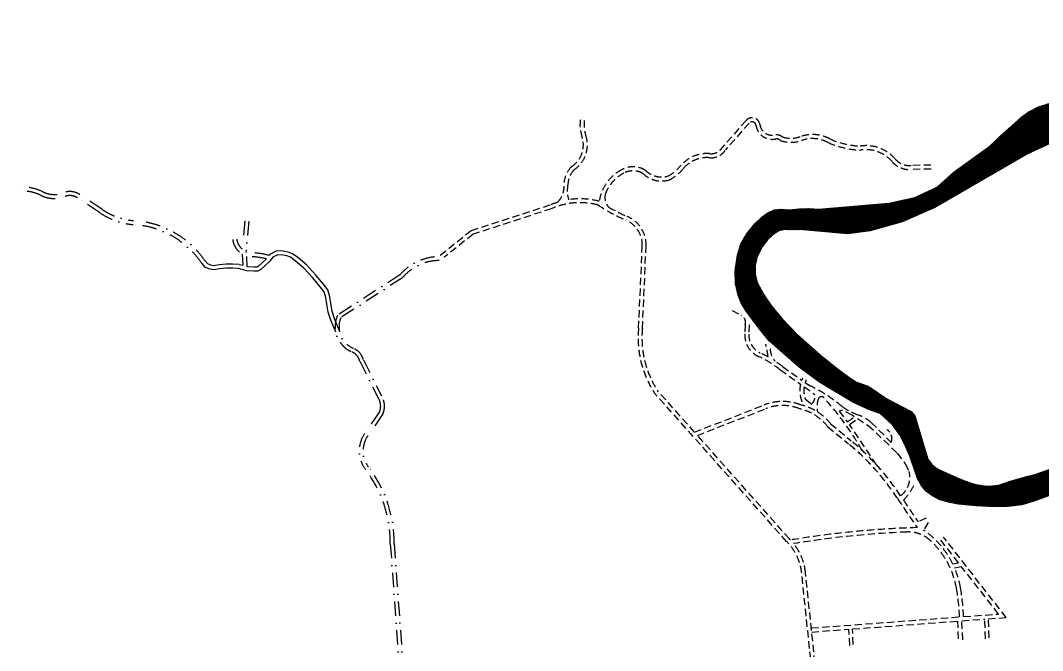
# Model space of a CAD drawing. Extents: x 549522 to 568491, y 7511769 to 7521280.
# Drawn here: x 559921 to 565236, y 7518003 to 7521280 of the extents above; entities that cross this region are included whole.
import ezdxf

# ---------------------------------------------------------------- set-up
doc = ezdxf.new("R2010")
doc.units = 0
doc.header["$LTSCALE"] = 150
doc.header["$MEASUREMENT"] = 0
doc.linetypes.add('DASHDOT', pattern=[1, 0.5, -0.25, 0, -0.25])
doc.linetypes.add('HIDDEN', pattern=[0.375, 0.25, -0.125])
for name, color, linetype in [('HATCH', 150, 'CONTINUOUS'), ('PROJECAO', 7, 'HIDDEN'), ('PROJECAO2', 7, 'DASHDOT'), ('RIO', 4, 'CONTINUOUS')]:
    doc.layers.add(name, color=color, linetype=linetype)

msp = doc.modelspace()

# ---------------------------------------------------------------- hatches: boundary and pattern name
at = {"layer": 'HATCH'}
h = msp.add_hatch(dxfattribs=at)
h.set_pattern_fill('ANSI31', color=256, scale=25, style=0)
h.set_pattern_definition([(45, (0, 17552.9602), (-2.2097086912, 2.2097086912), [])])
h.paths.add_polyline_path([(564627.1, 7516676.6), (564664.6, 7516746.4), (564698.7, 7516802.6), (564726, 7516841.8), (564760.1, 7516896.3), (564777.1, 7516920.2), (564816.3, 7516954.2), (564864.1, 7516995.1), (564937.9, 7517051.6), (565075.4, 7517141.6), (565157.3, 7517179.1), (565316.1, 7517244), (565545.7, 7517360.2), (565811.8, 7517463.6), (565873.2, 7517489.1), (565936.2, 7517528.3), (566009.5, 7517577.7), (566102.4, 7517641), (566159.5, 7517690.1), (566300, 7517834.4), (566321.5, 7517865.6), (566338.5, 7517899.6), (566346.3, 7517922.7), (566366.3, 7517997.7), (566399.4, 7518279.1), (566427.3, 7518362.6), (566549.9, 7518599.7), (566633.4, 7518673), (566691.3, 7518739.4), (566730.6, 7518783.7), (566754.4, 7518821.2), (566769.8, 7518846.7), (566781.7, 7518874), (566787.8, 7518902.8), (566790.2, 7518923.4), (566786.8, 7518942.1), (566778.3, 7518967.7), (566759.5, 7518991.5), (566735.7, 7519012), (566694.8, 7519032.4), (566652.1, 7519046), (566606.1, 7519059.6), (566525, 7519070.7), (566327.4, 7519062.7), (566142.5, 7519078.4), (566062.3, 7519061.6), (566023.2, 7519056.2), (565980.6, 7519057.9), (565915.8, 7519047.7), (565808.4, 7519023.9), (565634.5, 7518977.9), (565495.3, 7518917.9), (565399.5, 7518855.4), (565186.2, 7518778.6), (565128.3, 7518761.5), (565051.6, 7518751.3), (564960.9, 7518751.9), (564889.6, 7518756.4), (564797.6, 7518765), (564753.3, 7518773.5), (564702.1, 7518787.1), (564662.9, 7518807.5), (564632.3, 7518829.7), (564608.1, 7518857.2), (564586.2, 7518897.8), (564565.8, 7518955.7), (564543.6, 7519018.8), (564524.9, 7519063.1), (564495.9, 7519122.7), (564455, 7519177.2), (564391.9, 7519235.2), (564335.7, 7519255.5), (564252.1, 7519293), (564076.5, 7519398), (563970.9, 7519477), (563815.1, 7519612.9), (563757.8, 7519684.8), (563693.8, 7519771.6), (563669.2, 7519810.9), (563653.6, 7519852), (563638.7, 7519911.4), (563638.5, 7519977.8), (563649.7, 7520059.1), (563667.5, 7520115.8), (563698.2, 7520170.3), (563739.1, 7520221.4), (563776, 7520256.4), (563807.3, 7520279.3), (563840.3, 7520294.2), (563873.7, 7520298), (563923.2, 7520294.6), (563970.9, 7520299.7), (564022, 7520301.4), (564071.3, 7520297.6), (564438.8, 7520329.1), (564571.2, 7520358.5), (564688.2, 7520413.6), (564775, 7520490.7), (564962.4, 7520625.4), (565015.8, 7520677.9), (565073.7, 7520730.7), (565128.3, 7520778.4), (565164.1, 7520803.9), (565211.8, 7520829.5), (565264.6, 7520846.5), (565322.6, 7520856.7), (565439.9, 7520866.4), (565573.2, 7520890.8), (565713.2, 7520921), (566113.9, 7521073.6), (566407.4, 7521256), (566463, 7521279.9), (566559, 7521169.4), (566505.6, 7521160), (566449.3, 7521148), (566411.8, 7521136.1), (566362.4, 7521107.1), (566263.5, 7521040.7), (566203.2, 7520997.3), (566116.9, 7520911), (566032.2, 7520854.6), (565919.6, 7520817.3), (565541.8, 7520725.3), (565285.2, 7520645.4), (565156.9, 7520585.8), (564675.4, 7520307.5), (564506.1, 7520233.4), (564339.3, 7520185.8), (564221.4, 7520170.8), (563977.4, 7520192), (563921.5, 7520190.7), (563894.2, 7520192.4), (563865.2, 7520185.6), (563832.8, 7520165.2), (563803.8, 7520137.9), (563776.6, 7520100.4), (563751, 7520047.6), (563740.8, 7520005), (563742.5, 7519960.8), (563752.7, 7519916.5), (563786.8, 7519853.4), (563826, 7519793.8), (563882.3, 7519727.4), (563960.7, 7519647.3), (564081.7, 7519540), (564177.1, 7519463.4), (564240.2, 7519415.7), (564268.4, 7519398.2), (564328.6, 7519378.1), (564426.1, 7519311.7), (564552.3, 7519245.9), (564571.1, 7519223.3), (564640.2, 7518998.6), (564659.5, 7518971.1), (564681.7, 7518954), (564703.5, 7518941.6), (564773.7, 7518909.7), (564830, 7518885.9), (564887.9, 7518867.2), (564930.6, 7518860.3), (564958.5, 7518857), (565009, 7518863.8), (565073.7, 7518885.9), (565153.8, 7518908), (565198.4, 7518918.2), (565571.5, 7519052.8), (565610.7, 7519066.5), (565629.4, 7519076.7), (565663.5, 7519102.2), (565699.3, 7519129.5), (565741.9, 7519151.6), (565881.7, 7519207.8), (565955, 7519223.2), (566062.4, 7519233.4), (566180, 7519235.1), (566273.3, 7519234.6), (566430.6, 7519223.2), (566478.3, 7519214.7), (566536.2, 7519201), (566641.9, 7519170.4), (566705, 7519151.6), (566785.1, 7519117.6), (566868.6, 7519071.6), (566892.5, 7519054.5), (566912.9, 7519037.5), (566928.3, 7519015.4), (566940.2, 7518988.1), (566945.3, 7518957.4), (566940.7, 7518909.8), (566928.3, 7518885.9), (566901, 7518834.8), (566884, 7518804.1), (566856.3, 7518769.2), (566827.7, 7518737.7), (566767.9, 7518685.6), (566598.4, 7518482.2), (566541.8, 7518386), (566511.5, 7518258.9), (566511.5, 7518174.7), (566498.7, 7518083.6), (566476.6, 7517991.6), (566449.2, 7517890.1), (566428.8, 7517843.4), (566401.6, 7517788.9), (566372.6, 7517739.5), (566340.3, 7517689.8), (566297.6, 7517639), (566268.6, 7517608.3), (566238.2, 7517580.9), (566202.1, 7517557.2), (566149.3, 7517524.9), (566074.3, 7517484), (565995.9, 7517439.7), (565910.7, 7517392), (565845.9, 7517361.3), (565799.9, 7517347.7), (565743.6, 7517332.4), (565704.4, 7517318.8), (565656.7, 7517300), (565631.1, 7517294.9), (565595.3, 7517288.1), (565566.8, 7517277.8), (565435.4, 7517217.1), (565404.4, 7517185.9), (565355, 7517143.3), (565315.5, 7517117.2), (565285.1, 7517105.8), (565220.3, 7517088.8), (565152.1, 7517068.4), (565061.8, 7517029.2), (565022.6, 7517015.6), (564973.2, 7516979.8), (564911.8, 7516932.1), (564876, 7516892.9), (564855.6, 7516867.4), (564811.2, 7516806), (564778.8, 7516754.9), (564765.2, 7516726), (564749.9, 7516686.8)])

# ---------------------------------------------------------------- linework, layer by layer
at = {"layer": 'PROJECAO'}
for p, q in [((563622, 7519771.8), (563668.8, 7519746.9)), ((563689.8, 7519697.1), (563687.8, 7519649.3)), ((563710.8, 7519696.3), (563708.8, 7519648.5)), ((563884.3, 7519480.2), (563983.7, 7519409.6)), ((563872.1, 7519463.1), (563977.4, 7519388.3)), ((563996.3, 7519374.9), (564052.7, 7519334.8)), ((564001.5, 7519397), (564024.1, 7519380.9)), ((564001.8, 7519311.8), (564034.5, 7519283.9)), ((564194.9, 7519253.7), (564179.2, 7519248.1)), ((564179.2, 7519248.1), (564219.6, 7519193.2)), ((564246.4, 7519227.9), (564194.9, 7519253.7)), ((564219.6, 7519193.2), (564256.5, 7519217.8)), ((564256.5, 7519217.8), (564246.4, 7519227.9)), ((564119.9, 7519166.5), (564227.7, 7519077.6)), ((564133.3, 7519182.7), (564241.1, 7519093.8)), ((564233, 7519178.7), (564273.3, 7519208.9)), ((564372, 7518969.4), (564233, 7519178.7)), ((564273.3, 7519208.9), (564329.3, 7519174.2)), ((564329.3, 7519174.2), (564480.6, 7519029.8)), ((564345, 7519188.7), (564449.2, 7519085.7)), ((564480.6, 7519029.8), (564522, 7518973.8)), ((564522, 7518973.8), (564542.2, 7518934.6)), ((564630.3, 7518691.4), (564589.3, 7518672.3)), ((564641.4, 7518668.6), (564617.3, 7518630.1)), ((564798.6, 7518459.3), (564704.6, 7518579.6)), ((565047.4, 7518174.9), (564721.2, 7518592.6)), ((564769.1, 7518453.2), (564798.6, 7518459.3)), ((564778.3, 7518433.2), (564813.4, 7518440.4)), ((565006.7, 7518193), (564813.4, 7518440.4)), ((564034.1, 7518120.4), (564804.6, 7518177.9)), ((564248.4, 7518115.3), (564795.3, 7518156.1)), ((564799.3, 7518064.5), (564795.3, 7518156.1)), ((564816.5, 7518157.7), (564935, 7518166.6)), ((564820.9, 7518059.1), (564816.5, 7518157.7)), ((564825.6, 7518179.4), (565006.7, 7518193)), ((564939.5, 7518064.5), (564935, 7518166.6)), ((564954.1, 7518168), (565047.4, 7518174.9)), ((564958.4, 7518069.9), (564954.1, 7518168)), ((564035.7, 7518099.4), (564229.4, 7518113.9)), ((564233.1, 7518029.4), (564229.4, 7518113.9)), ((564252, 7518034.8), (564248.4, 7518115.3))]:
    msp.add_line(p, q, dxfattribs=at)
for points in [[(564655.9, 7520527.8), (564552.3, 7520526.2, -0.244044), (564470.1, 7520559, 0.258219), (564287.6, 7520626.4, -0.090891), (564129.8, 7520664.2, 0.208235), (563976.9, 7520675.7, -0.160351), (563883.2, 7520674, 0.22807), (563843.7, 7520683.9, -0.431952), (563766.4, 7520738.1, 0.637157), (563694.1, 7520759.5), (563570.8, 7520619.8, -0.287522), (563506.7, 7520587, 0.241553), (563353.8, 7520524.5, -0.102165), (563288, 7520470.3, -0.271332), (563169.7, 7520501.5, 0.256763), (563049.6, 7520504.8, 0.241352), (562930.9, 7520339.2)], [(564656.2, 7520506.8), (564553.4, 7520505.2, -0.241986), (564454.2, 7520545.3, 0.261307), (564288.7, 7520605.3, -0.092502), (564120.6, 7520645.3, 0.209302), (563983.8, 7520655.8, -0.16779), (563872.2, 7520655.5, 0.263368), (563848, 7520663.3, -0.431698), (563745.7, 7520735, 0.63639), (563709.8, 7520745.6), (563587.7, 7520607.3, -0.281165), (563504.9, 7520566, 0.241037), (563369.9, 7520511.1, -0.104202), (563295.9, 7520450.7, -0.270073), (563156.9, 7520484.6, 0.250375), (563059.3, 7520486.1, 0.183745), (562963.1, 7520379.1, 0.241352)], [(562714.2, 7520334.2, 0.026995), (562674.5, 7520319.5), (562265.4, 7520185.8), (562099.5, 7520053.9, 0.214157)], [(564112.5, 7517175.3), (563983.5, 7518406, 0.171774), (563905.3, 7518570), (563217.2, 7519343.6, -0.168122), (563135.1, 7519679.6), (563154.7, 7520105.4, 0.313358), (563068.7, 7520242.1, -0.046671), (562924, 7520320.3, 0.167905), (562681.6, 7520300.8), (562275.1, 7520167.9), (562124.6, 7520048.3, 0.224048)], [(562930.9, 7520339.2, 0.102501), (562772, 7520347.6)], [(563426.4, 7519138.5), (563233.2, 7519355.7, -0.167588), (563155.1, 7519678.2), (563174.6, 7520104.5, 0.313358), (563076.5, 7520260.6, -0.03122), (562980.3, 7520308.8, 0.103459)], [(563925.4, 7518578, 0.006851), (563919.8, 7518583.8), (563441.3, 7519121.7, -0.167588)], [(564087.6, 7517604.4), (564003.4, 7518408, 0.142624), (563941.5, 7518559.4)]]:
    msp.add_lwpolyline(points, format="xyb", dxfattribs=at)
for points in [[(563426.4, 7519138.5), (563788.7, 7519280.3)], [(563441.3, 7519121.7), (563796.4, 7519260.8)]]:
    msp.add_lwpolyline(points, dxfattribs=at)
for centre, radius, start, end in [((563011.5, 7520736.8), 180.7, 171.7586, 199.2333), ((563011.5, 7520736.8), 159.7, 171.7586, 199.2333), ((562713.6, 7520632.9), 134.8, 302.8024, 19.2333), ((562713.6, 7520632.9), 155.8, 302.8024, 19.2333), ((562885, 7520422.8), 138, 135.4875, 177.3351), ((562885, 7520422.8), 117, 135.4875, 177.3351), ((562633.3, 7520415.5), 114.7, 314.8609, 6.8569), ((562927.1, 7520395.4), 162.4, 168.3376, 197.1375), ((563035.7, 7520359.6), 75.2, 164.9498, 222.5473), ((563648.8, 7519709.2), 42.7, 343.5854, 62.0067), ((563811.4, 7519644.2), 123.8, 177.6124, 245.2021), ((563811.4, 7519644.2), 102.8, 177.6124, 245.2021), ((562880.6, 7519379.1), 941.2, 9.2098, 13.3558), ((563518.6, 7519010.5), 595.3, 60.7295, 65.2021), ((563924, 7519576.9), 104.7, 182.3281, 220.6394), ((563518.6, 7519010.5), 574.3, 52.0138, 65.2021), ((563518.6, 7519010.5), 595.3, 52.0138, 56.8156), ((564130.1, 7519354.8), 156.3, 167.5955, 210.0916), ((564130.1, 7519354.8), 156.3, 155.6095, 159.4517), ((564130.1, 7519354.8), 135.3, 171.424, 198.5121), ((564130.1, 7519354.8), 135.3, 155.6095, 161.8213), ((563718.7, 7518720.7), 727.4, 49.2212, 65.1745), ((563992.6, 7519327.6), 60.6, 313.8443, 6.8772), ((564086.7, 7519304.6), 18.4, 39.8352, 144.567), ((563884, 7519037), 261.3, 68.6125, 111.3875), ((563884, 7519037), 240.3, 68.6125, 111.3875), ((563914.2, 7519006.8), 281.4, 37.8261, 77.2661), ((564178, 7519271), 115.1, 157.4009, 193.7254), ((562881.6, 7518225.2), 1636.2, 30.014, 41.8269), ((564419.1, 7519603.6), 401.3, 235.8389, 249.8926), ((563914.2, 7519006.8), 260.4, 37.8261, 77.2661), ((564212.3, 7519038.7), 200.3, 48.5095, 69.8926), ((564392.2, 7519104.5), 60, 341.8172, 52.1364), ((563423.6, 7518102.2), 1264.1, 33.214, 50.4961), ((563423.6, 7518102.2), 1285.1, 33.2944, 50.4961), ((564425.2, 7518904.3), 120.8, 306.9139, 14.5422), ((564292.4, 7518995.9), 305.4, 316.219, 336.967), ((569018.8, 7521765.6), 5423.7, 213.214, 215.1576), ((569018.8, 7521765.6), 5402.7, 213.4879, 214.9272), ((564745, 7513599.6), 5045.4, 91.8221, 99.3486), ((564353.4, 7518250), 462.7, 26.0414, 55.2256), ((564745, 7513599.6), 5024.4, 92.4248, 99.2016), ((564539.4, 7518454), 165.6, 47.6335, 92.4248), ((564353.4, 7518250), 441.7, 9.8783, 47.6335), ((564353.4, 7518250), 462.7, 9.8783, 23.3173), ((563648.3, 7518127.3), 1157.4, 2.5063, 9.8783), ((563648.3, 7518127.3), 1178.4, 2.5378, 9.8783)]:
    msp.add_arc(centre, radius, start, end, dxfattribs=at)
at = {"layer": 'PROJECAO2'}
for p, q in [((560332.3, 7520281.2), (560218.4, 7520357.1)), ((560343.9, 7520298.7), (560230, 7520374.6)), ((561088.2, 7520237.9), (561074.2, 7520091.2)), ((561109.1, 7520235.9), (561093.6, 7520072.9)), ((561074.7, 7520065.2), (561077.4, 7520006.5)), ((561096.3, 7520051.9), (561098.7, 7519999.6)), ((561059.3, 7520011.1), (561077.4, 7520006.5))]:
    msp.add_line(p, q, dxfattribs=at)
for points in [[(561580.4, 7519665.9), (561554.7, 7519728.1), (561542.7, 7519767.4), (561535.7, 7519807.6), (561530.1, 7519843.1), (561519.5, 7519879), (561496.9, 7519907.8), (561456.7, 7519955.3), (561410.3, 7520007.2), (561363.3, 7520046.6), (561335.3, 7520066.7), (561312.9, 7520075.6), (561279.2, 7520081.9), (561251, 7520079.6), (561219.1, 7520064.9), (561214.2, 7520058.1)], [(561561, 7519657.9), (561534.9, 7519721), (561522.2, 7519762.6), (561515, 7519804.1), (561509.6, 7519838.5), (561500.5, 7519869.2), (561480.6, 7519894.5), (561440.9, 7519941.5), (561395.6, 7519992.1), (561350.4, 7520030), (561325.1, 7520048.1), (561307, 7520055.3), (561278.1, 7520060.7), (561256.4, 7520058.9), (561232.9, 7520048.1), (561218.4, 7520028.2), (561191.3, 7520002.9), (561171.4, 7519984.8), (561155.1, 7519975.8), (561135.2, 7519975.8), (561099.1, 7519977.6), (561055.7, 7519990.3), (561024.9, 7519992.1), (560992.4, 7519992.1), (560958, 7519988.5), (560927.3, 7519983), (560905.6, 7519986.6), (560883.9, 7519995.7), (560864, 7520017.4)], [(561059.3, 7520011.1), (561025.5, 7520013.1), (560991.3, 7520013.1), (560955.1, 7520009.3), (560927.2, 7520004.3), (560911.4, 7520007), (560896.2, 7520013.3), (560879.4, 7520031.6)], [(561200.2, 7520040), (561177.1, 7520018.4), (561159.1, 7520002), (561149.7, 7519996.8), (561135.8, 7519996.8), (561102.6, 7519998.5), (561098.7, 7519999.6)]]:
    msp.add_lwpolyline(points, dxfattribs=at)
for points in [[(562075.1, 7520050, 0.194098), (561894.2, 7519956.5), (561571.1, 7519747.8, 0.424849), (561645.7, 7519555.6, -0.241645), (561685.4, 7519508.5), (561780.8, 7519317.9, -0.25417), (561788.4, 7519243.9), (561711.3, 7519132.3, 0.324678), (561715.7, 7518944.7, -0.166709), (561844.6, 7518557.7), (561907.2, 7517685.7)], [(562097.8, 7520031.2, 0.218567), (561907.6, 7519941.3), (561587, 7519734.3, 0.411499), (561653.5, 7519574.1, -0.23395), (561704.3, 7519515.5), (561798.1, 7519328, -0.256266), (561805.9, 7519234.2), (561727.7, 7519120.9, 0.324678), (561731.7, 7518956.8, -0.166386), (561864.6, 7518558.3), (561927.1, 7517687.1)]]:
    msp.add_lwpolyline(points, format="xyb", dxfattribs=at)
for centre, radius, start, end in [((559926.4, 7520160.3), 254, 64.0238, 91.1403), ((559926.4, 7520160.3), 233, 64.0238, 91.1403), ((560097.1, 7520510.6), 135.7, 244.0238, 291.0004), ((560178.8, 7520297.8), 92.3, 56.3275, 111.0004), ((560097.1, 7520510.6), 156.7, 244.0238, 291.0004), ((560178.8, 7520297.8), 71.3, 56.3275, 111.0004), ((560540.3, 7520583.4), 366.9, 235.4484, 264.8946), ((560540.3, 7520583.4), 345.9, 235.4484, 264.8946), ((560482.3, 7519756.3), 483.4, 34.3803, 86.854), ((560482.3, 7519756.3), 462.4, 34.3803, 86.854), ((561127.5, 7520154.3), 103.6, 187.7981, 239.3301), ((561127.5, 7520154.3), 82.6, 187.7981, 229.8115), ((561099.7, 7519623.6), 449.3, 75.2411, 90.7833), ((561099.7, 7519623.6), 428.3, 76.4294, 90.4562)]:
    msp.add_arc(centre, radius, start, end, dxfattribs=at)
at = {"layer": 'RIO'}
for points in [[(565399.5, 7518855.4), (565186.2, 7518778.6), (565128.3, 7518761.5), (565051.6, 7518751.3), (564960.9, 7518751.9), (564889.6, 7518756.4), (564797.6, 7518765), (564753.3, 7518773.5), (564702.1, 7518787.1), (564662.9, 7518807.5), (564632.3, 7518829.7), (564608.1, 7518857.2), (564586.2, 7518897.8), (564565.8, 7518955.7), (564543.6, 7519018.8), (564524.9, 7519063.1), (564495.9, 7519122.7), (564455, 7519177.2), (564391.9, 7519235.2), (564335.7, 7519255.5), (564252.1, 7519293), (564076.5, 7519398), (563970.9, 7519477), (563815.1, 7519612.9), (563757.8, 7519684.8), (563693.8, 7519771.6), (563669.2, 7519810.9), (563653.6, 7519852), (563638.7, 7519911.4), (563638.5, 7519977.8), (563649.7, 7520059.1), (563667.5, 7520115.8), (563698.2, 7520170.3), (563739.1, 7520221.4), (563776, 7520256.4), (563807.3, 7520279.3), (563840.3, 7520294.2), (563873.7, 7520298), (563923.2, 7520294.6), (563970.9, 7520299.7), (564022, 7520301.4), (564071.3, 7520297.6), (564438.8, 7520329.1), (564571.2, 7520358.5), (564688.2, 7520413.6), (564775, 7520490.7), (564962.4, 7520625.4), (565015.8, 7520677.9), (565073.7, 7520730.7), (565128.3, 7520778.4), (565164.1, 7520803.9), (565211.8, 7520829.5), (565264.6, 7520846.5)], [(565285.2, 7520645.4), (565156.9, 7520585.8), (564675.4, 7520307.5), (564506.1, 7520233.4), (564339.3, 7520185.8), (564221.4, 7520170.8), (563977.4, 7520192), (563921.5, 7520190.7), (563894.2, 7520192.4), (563865.2, 7520185.6), (563832.8, 7520165.2), (563803.8, 7520137.9), (563776.6, 7520100.4), (563751, 7520047.6), (563740.8, 7520005), (563742.5, 7519960.8), (563752.7, 7519916.5), (563786.8, 7519853.4), (563826, 7519793.8), (563882.3, 7519727.4), (563960.7, 7519647.3), (564081.7, 7519540), (564177.1, 7519463.4), (564240.2, 7519415.7), (564268.4, 7519398.2), (564328.6, 7519378.1), (564426.1, 7519311.7), (564552.3, 7519245.9), (564571.1, 7519223.3), (564640.2, 7518998.6), (564659.5, 7518971.1), (564681.7, 7518954), (564703.5, 7518941.6), (564773.7, 7518909.7), (564830, 7518885.9), (564887.9, 7518867.2), (564930.6, 7518860.3), (564958.5, 7518857), (565009, 7518863.8), (565073.7, 7518885.9), (565153.8, 7518908), (565198.4, 7518918.2), (565571.5, 7519052.8)]]:
    msp.add_lwpolyline(points, dxfattribs=at)

doc.saveas('drawing.dxf')
